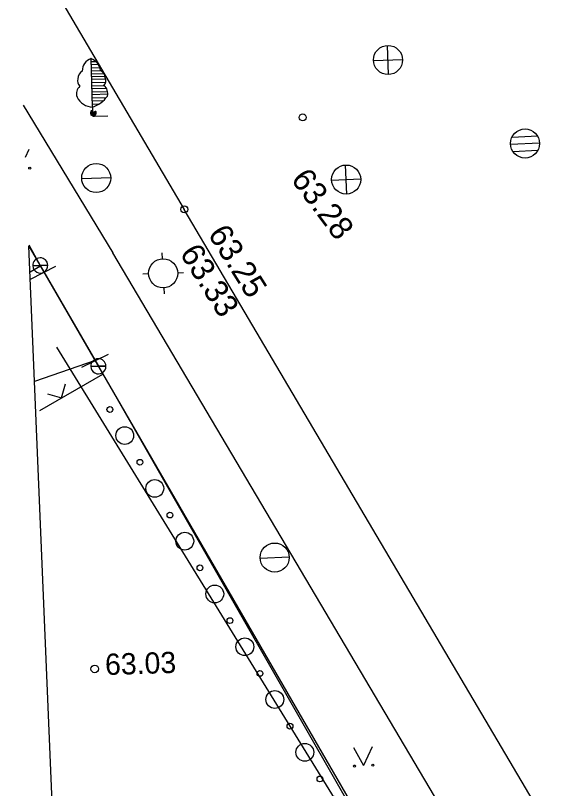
# Model space of a CAD drawing. Extents: x 641680 to 641799, y 6457000 to 6457110.
# Drawn here: x 641681.19 to 641699.4, y 6457041.55 to 6457068.07 of the extents above; entities that cross this region are included whole.
import ezdxf

# ---------------------------------------------------------------- set-up
doc = ezdxf.new("R2010")
doc.units = 0
for name, color, linetype in [('Level 1', 7, 'Continuous'), ('Level 11', 7, 'Continuous'), ('Level 12', 7, 'Continuous'), ('Level 13', 7, 'Continuous'), ('Level 14', 7, 'Continuous'), ('Level 15', 7, 'Continuous'), ('Level 16', 7, 'Continuous'), ('Level 20', 7, 'Continuous'), ('Level 30', 7, 'Continuous'), ('Level 4', 7, 'Continuous'), ('Level 40', 7, 'Continuous'), ('Level 5', 7, 'Continuous'), ('Level 55', 7, 'Continuous'), ('Level 6', 7, 'Continuous'), ('Level 7', 7, 'Continuous'), ('Level 8', 7, 'Continuous'), ('PUUDPQQSAD', 7, 'Continuous')]:
    doc.layers.add(name, color=color, linetype=linetype)

# ---------------------------------------------------------------- blocks, each defined once
blk = doc.blocks.new('KMURU2')
at = {"layer": 'Level 6'}
for p in [(-318, 628), (318, 628), (0, 0), (0, 0)]:
    blk.add_line(p, (0, 0), dxfattribs=at)
for centre in [(-318, -8), (318, -8)]:
    blk.add_circle(centre, 34.5, dxfattribs=at)
blk = doc.blocks.new('BL2')
at = {"layer": 'PUUDPQQSAD'}
for p, q in [((-7, 29), (-46, 184)), ((-44, 175), (-29, 178)), ((-41, 166), (-20, 171)), ((-39, 155), (-12, 162)), ((-36, 146), (-7, 153)), ((-34, 136), (5, 146)), ((11, 137), (-31, 126)), ((-30, 118), (16, 130)), ((18, 118), (-27, 107)), ((-24, 97), (16, 107)), ((25, 99), (-22, 87)), ((-19, 78), (31, 90)), ((33, 81), (-17, 69)), ((-15, 59), (30, 69)), ((22, 57), (-12, 49)), ((-10, 39), (11, 44)), ((-7, 29), (0, 0)), ((17, 25), (0, 0)), ((0, 0), (50, 0)), ((17, 25), (108, 157)), ((23, 33), (40, 21)), ((57, 21), (28, 41)), ((35, 50), (72, 23)), ((83, 29), (40, 59)), ((45, 66), (88, 36)), ((91, 47), (51, 74)), ((57, 82), (90, 59)), ((100, 65), (62, 91)), ((69, 101), (108, 74)), ((110, 82), (74, 107)), ((79, 115), (112, 93)), ((85, 124), (110, 107)), ((91, 132), (114, 116)), ((97, 141), (115, 128)), ((102, 148), (114, 140))]:
    blk.add_line(p, q, dxfattribs=at)
for centre, radius, start, end in [((-47, 118), 27.5, 131.0525, 195.0635), ((-51, 107), 23.6, 172.6355, 238.0275), ((-36, 68), 32.8, 144.3865, 211.7665), ((-23, 148), 43, 121.6135, 192.6895), ((-17, 90), 61.2, 219.0975, 278.9605), ((-53, 137), 48.1, 19.5625, 82.2205), ((-18, 122), 32.6, 18.4205, 71.5505), ((-56, 112), 96.5, 300.5785, 337.4485), ((56, 72), 61.2, 170.5745, 230.4375), ((27, 72), 32.8, 95.8635, 163.2435), ((-3, 119), 21.2, 325.8415, 39.5815), ((0, 77), 32.8, 356.2765, 63.6565), ((47, 117), 96.5, 252.0555, 288.9255), ((47, 109), 23.6, 124.1125, 189.5045), ((57, 113), 27.5, 82.5295, 146.5405), ((95, 115), 43, 73.0905, 144.1665), ((58, 51), 32.8, 307.7535, 15.1335), ((87, 81), 21.2, 277.3185, 351.0585), ((68, 130), 48.1, 331.0395, 33.6975), ((80, 94), 32.6, 329.8975, 23.0275)]:
    blk.add_arc(centre, radius, start, end, dxfattribs=at)
blk = doc.blocks.new('BH')
at = {"layer": 'Level 7'}
for centre, radius in [((0, 0), 293), ((990, 0), 95.9)]:
    blk.add_circle(centre, radius, dxfattribs=at)
blk = doc.blocks.new('PM5')
at = {"layer": 'Level 11'}
for p, q in [((0, 0), (-250, 0)), ((-250, 0), (0, 0)), ((250, 0), (0, 0)), ((0, 0), (250, 0))]:
    blk.add_line(p, q, dxfattribs=at)
for start, end in [(0, 180), (180, 0)]:
    blk.add_arc((0, 0), 250, start, end, dxfattribs=at)
blk = doc.blocks.new('OR')
at = {"layer": 'Level 20'}
for p, q in [((-500, 0), (500, 0)), ((-438, 241), (438, 241)), ((-432, -252), (432, -252))]:
    blk.add_line(p, q, dxfattribs=at)
blk.add_circle((0, 0), 500, dxfattribs=at)
blk = doc.blocks.new('OK3')
at = {"layer": 'Level 13'}
for p, q in [((0, -500), (0, 500)), ((-500, 0), (500, 0)), ((-500, 0), (-500, 0)), ((-500, 0), (-500, 0))]:
    blk.add_line(p, q, dxfattribs=at)
blk.add_circle((0, 0), 500, dxfattribs=at)
blk = doc.blocks.new('KP3')
at = {"layer": 'Level 14'}
for p, q in [((-2, 501), (-2, 702)), ((-501, -1), (-697, -1)), ((497, -4), (705, -4)), ((1, -500), (1, -705))]:
    blk.add_line(p, q, dxfattribs=at)
blk.add_circle((0, 0), 500, dxfattribs=at)
blk = doc.blocks.new('KMURU4')
at = {"layer": 'Level 6'}
for p in [(-318, 628), (318, 628), (0, 0), (0, 0)]:
    blk.add_line(p, (0, 0), dxfattribs=at)
for centre in [(-318, -8), (318, -8)]:
    blk.add_circle(centre, 34.5, dxfattribs=at)
blk = doc.blocks.new('BL4')
at = {"layer": 'Level 7'}
for p, q in [((0, 300), (0, 1900)), ((0, 1800), (150, 1800)), ((0, 1710), (220, 1710)), ((0, 1600), (280, 1600)), ((0, 1500), (300, 1500)), ((0, 1400), (400, 1400)), ((440, 1300), (0, 1300)), ((0, 1220), (470, 1220)), ((460, 1100), (0, 1100)), ((0, 1000), (410, 1000)), ((480, 900), (0, 900)), ((0, 800), (520, 800)), ((520, 710), (0, 710)), ((0, 610), (460, 600)), ((350, 500), (0, 500)), ((0, 400), (210, 400)), ((0, 300), (0, 0)), ((0, 0), (500, 0))]:
    blk.add_line(p, q, dxfattribs=at)
for centre, radius, start, end in [((130, 1490), 430, 107.592, 178.668), ((-179, 1454), 481, 5.541, 68.199), ((-175, 1255), 275, 117.031, 181.042), ((125, 1225), 326, 4.399, 57.529), ((-230, 1164), 236, 158.614, 224.006), ((258, 1158), 212, 311.82, 25.56), ((-188, 750), 328, 130.365, 197.745), ((188, 750), 328, 342.255, 49.635), ((54, 909), 612, 205.076, 264.939), ((-275, 1225), 965, 286.557, 323.427)]:
    blk.add_arc(centre, radius, start, end, dxfattribs=at)
blk = doc.blocks.new('BH0')
at = {"layer": 'Level 7'}
for centre, radius in [((0, 0), 293), ((990, 0), 95.9)]:
    blk.add_circle(centre, radius, dxfattribs=at)
blk = doc.blocks.new('PM6')
at = {"layer": 'Level 12'}
for p, q in [((0, 0), (-250, 0)), ((-250, 0), (0, 0)), ((250, 0), (0, 0)), ((0, 0), (250, 0))]:
    blk.add_line(p, q, dxfattribs=at)
for start, end in [(0, 180), (180, 0)]:
    blk.add_arc((0, 0), 250, start, end, dxfattribs=at)
blk = doc.blocks.new('OK4')
at = {"layer": 'Level 15'}
for p, q in [((0, -500), (0, 500)), ((-500, 0), (500, 0)), ((-500, 0), (-500, 0)), ((-500, 0), (-500, 0))]:
    blk.add_line(p, q, dxfattribs=at)
blk.add_circle((0, 0), 500, dxfattribs=at)
blk = doc.blocks.new('OV3')
at = {"layer": 'Level 16'}
blk.add_line((-500, 0), (500, 0), dxfattribs=at)
blk.add_circle((0, 0), 500, dxfattribs=at)

msp = doc.modelspace()

# ---------------------------------------------------------------- linework, layer by layer
at = {"layer": 'Level 30'}
for centre, radius in [((641691.04, 6457064.576), 0.12), ((641686.982, 6457061.422), 0.12), ((641683.909, 6457045.658), 0.13)]:
    msp.add_circle(centre, radius, dxfattribs=at)
at = {"layer": 'Level 4'}
for p, q in [((641681.704, 6457059.032), (641682.581, 6457059.471)), ((641682.044, 6457059.497), (641684.036, 6457056.039)), ((641683.469, 6457056.005), (641684.378, 6457056.46)), ((641684.036, 6457056.039), (641694.324, 6457038.067)), ((641682.029, 6457054.525), (641684.193, 6457055.764))]:
    msp.add_line(p, q, dxfattribs=at)
for points in [[(641681.655, 6457060.208), (641682.044, 6457059.497)], [(641682.294, 6457055.09), (641682.776, 6457054.957), (641682.911, 6457055.441)]]:
    msp.add_lwpolyline(points, dxfattribs=at)
for centre, radius in [((641691.04, 6457064.576), 0.12), ((641686.982, 6457061.422), 0.12), ((641683.909, 6457045.658), 0.13)]:
    msp.add_circle(centre, radius, dxfattribs=at)
at = {"layer": 'Level 40'}
for points in [[(641683.251, 6457022.002), (641681.657, 6457060.163)], [(641681.657, 6457060.163), (641698.433, 6457031.133), (641694.124, 6457028.62), (641683.251, 6457022.002)]]:
    msp.add_lwpolyline(points, dxfattribs=at)
at = {"layer": 'Level 5'}
msp.add_line((641682.046, 6457059.478), (641681.694, 6457059.268), dxfattribs=at)
msp.add_line((641682.046, 6457059.478), (641681.694, 6457059.268), dxfattribs=at)
for points in [[(641681.194, 6457071.251), (641686.982, 6457061.422), (641686.982, 6457061.422)], [(641681.194, 6457071.251), (641686.982, 6457061.422), (641686.982, 6457061.422)], [(641681.455, 6457064.999), (641684.533, 6457059.93)], [(641681.455, 6457064.999), (641684.533, 6457059.93)], [(641721.717, 6457001.483), (641714.221, 6457014.591), (641703.503, 6457033.406), (641686.982, 6457061.422)], [(641721.717, 6457001.483), (641714.221, 6457014.591), (641703.503, 6457033.406), (641686.982, 6457061.422)], [(641717.832, 6457001.321), (641711.992, 6457013.23), (641700.816, 6457032.405), (641684.533, 6457059.93)], [(641717.832, 6457001.321), (641711.992, 6457013.23), (641700.816, 6457032.405), (641684.533, 6457059.93)], [(641683.922, 6457056.236), (641681.851, 6457055.514)], [(641683.922, 6457056.236), (641681.851, 6457055.514)]]:
    msp.add_lwpolyline(points, dxfattribs=at)
at = {"layer": 'Level 55'}
msp.add_line((641682.603, 6457056.691), (641716.702, 6457001.274), dxfattribs=at)
at = {"layer": 'Level 6'}
msp.add_line((641681.654, 6457063.47), (641681.53, 6457063.198), dxfattribs=at)
msp.add_line((641681.654, 6457063.47), (641681.53, 6457063.198), dxfattribs=at)
msp.add_circle((641681.681, 6457062.837), 0.0345, dxfattribs=at)
msp.add_circle((641681.681, 6457062.837), 0.0345, dxfattribs=at)
at = {"layer": 'Level 8'}
for p, q in [((641681.704, 6457059.032), (641682.581, 6457059.471)), ((641682.044, 6457059.497), (641684.036, 6457056.039)), ((641683.469, 6457056.005), (641684.378, 6457056.46)), ((641684.036, 6457056.039), (641694.324, 6457038.067)), ((641682.029, 6457054.525), (641684.193, 6457055.764))]:
    msp.add_line(p, q, dxfattribs=at)
for points in [[(641681.655, 6457060.208), (641682.044, 6457059.497)], [(641682.294, 6457055.09), (641682.776, 6457054.957), (641682.911, 6457055.441)]]:
    msp.add_lwpolyline(points, dxfattribs=at)

# ---------------------------------------------------------------- block references
at = {"layer": 'Level 1', "xscale": 0.000997595718720879, "yscale": 0.0009975957187208792, "rotation": 2.392284612224699}
for p in [(641683.962, 6457062.497), (641690.079, 6457049.478)]:
    msp.add_blockref('OV3', p, dxfattribs=at)
at = {"layer": 'Level 11', "xscale": 0.0010411884966685986, "yscale": 0.0010411884966685984, "rotation": 1.8022846122254845}
for p in [(641682.044, 6457059.497), (641684.036, 6457056.039)]:
    msp.add_blockref('PM5', p, dxfattribs=at)
at = {"layer": 'Level 12', "xscale": 0.0010411884966685986, "yscale": 0.0010411884966685984, "rotation": 1.8022846122254845}
for p in [(641682.044, 6457059.497), (641684.036, 6457056.039)]:
    msp.add_blockref('PM6', p, dxfattribs=at)
at = {"layer": 'Level 13', "xscale": 0.000997595718720879, "yscale": 0.0009975957187208792, "rotation": 2.392284612224699}
for p in [(641693.964, 6457066.546), (641692.53, 6457062.444)]:
    msp.add_blockref('OK3', p, dxfattribs=at)
at = {"layer": 'Level 14', "xscale": 0.000997595718720879, "yscale": 0.0009975957187208792, "rotation": 2.392284612224699}
msp.add_blockref('KP3', (641686.255, 6457059.229), dxfattribs=at)
msp.add_blockref('KP3', (641686.255, 6457059.229), dxfattribs=at)
at = {"layer": 'Level 15', "xscale": 0.000997595718720879, "yscale": 0.0009975957187208792, "rotation": 2.392284612224699}
for p in [(641693.964, 6457066.546), (641692.53, 6457062.444)]:
    msp.add_blockref('OK4', p, dxfattribs=at)
at = {"layer": 'Level 20', "xscale": 0.000997595718720879, "yscale": 0.0009975957187208792, "rotation": 2.392284612224699}
msp.add_blockref('OR', (641698.661, 6457063.681), dxfattribs=at)
at = {"layer": 'Level 6', "xscale": 0.000997595718720879, "yscale": 0.0009975957187208792, "rotation": 2.392284612224699}
for name in ['KMURU2', 'KMURU4']:
    msp.add_blockref(name, (641693.129, 6457042.348), dxfattribs=at)
at = {"layer": 'Level 7', "yscale": 0.0010411884966685984}
for name, p, xscale, rotation in [('BL4', (641683.845, 6457064.616), 0.0010411884966685986, 1.8022846122254845), ('BL2', (641683.845, 6457064.616), 0.0010411884966685986, 1.8022846122254845), ('BH', (641684.94, 6457053.661), 0.0010411884966685981, 119.60370120945716), ('BH0', (641684.94, 6457053.661), 0.0010411884966685981, 119.60370120945716), ('BH', (641685.969, 6457051.85), 0.0010411884966685981, 119.60370120945716), ('BH0', (641685.969, 6457051.85), 0.0010411884966685981, 119.60370120945716), ('BH', (641686.998, 6457050.039), 0.0010411884966685981, 119.60370120945716), ('BH0', (641686.998, 6457050.039), 0.0010411884966685981, 119.60370120945716), ('BH', (641688.026, 6457048.229), 0.0010411884966685981, 119.60370120945716), ('BH0', (641688.026, 6457048.229), 0.0010411884966685981, 119.60370120945716), ('BH', (641689.055, 6457046.418), 0.0010411884966685981, 119.60370120945716), ('BH0', (641689.055, 6457046.418), 0.0010411884966685981, 119.60370120945716), ('BH', (641690.084, 6457044.608), 0.0010411884966685981, 119.60370120945716), ('BH0', (641690.084, 6457044.608), 0.0010411884966685981, 119.60370120945716), ('BH', (641691.113, 6457042.797), 0.0010411884966685981, 119.60370120945716), ('BH0', (641691.113, 6457042.797), 0.0010411884966685981, 119.60370120945716), ('BH', (641692.141, 6457040.987), 0.0010411884966685981, 119.60370120945716), ('BH0', (641692.141, 6457040.987), 0.0010411884966685981, 119.60370120945716)]:
    msp.add_blockref(name, p, dxfattribs=dict(at, xscale=xscale, rotation=rotation))

# ---------------------------------------------------------------- texts
at = {"layer": 'Level 30'}
for s, height, rotation, p in [('63.28', 0.7981, 306.7319, (641690.611, 6457062.446)), ('63.25', 0.7981, 302.1069, (641687.769, 6457060.576)), ('63.33', 0.7981, 302.1069, (641686.804, 6457059.915)), ('63.03', 0.7288, 1.8023, (641684.275, 6457045.446))]:
    msp.add_text(s, height=height, rotation=rotation, dxfattribs=at).set_placement(p)
at = {"layer": 'Level 4'}
for s, height, rotation, p in [('63.28', 0.7981, 306.7319, (641690.611, 6457062.446)), ('63.25', 0.7981, 302.1069, (641687.769, 6457060.576)), ('63.33', 0.7981, 302.1069, (641686.804, 6457059.915)), ('63.03', 0.7288, 1.8023, (641684.275, 6457045.446))]:
    msp.add_text(s, height=height, rotation=rotation, dxfattribs=at).set_placement(p)

doc.saveas('drawing.dxf')
